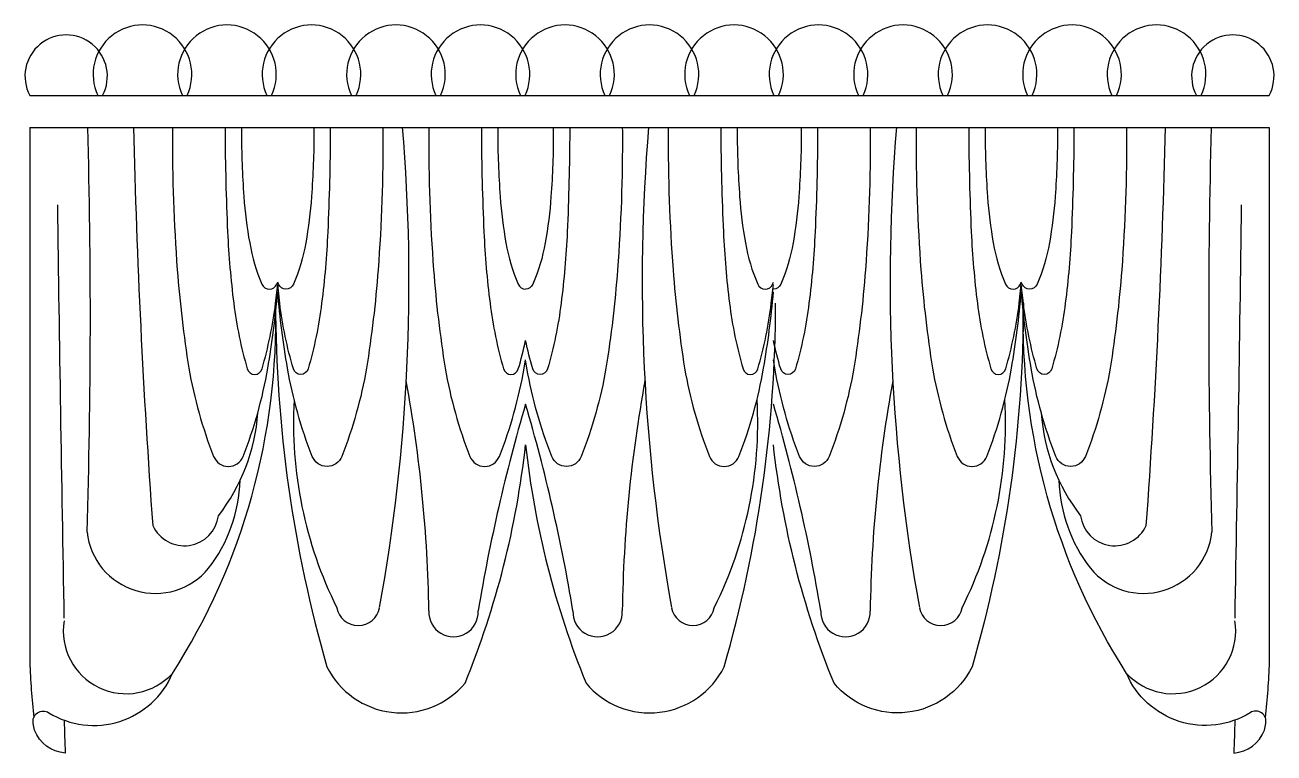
# Model space of a CAD drawing. Header units: metres. Extents: x 349 to 928, y 1944 to 2281.
import ezdxf

# ---------------------------------------------------------------- set-up
doc = ezdxf.new("R2010")
doc.units = ezdxf.units.M
for name, color, linetype in [('3', 3, 'Continuous'), ('4', 4, 'Continuous'), ('7', 7, 'Continuous')]:
    doc.layers.add(name, color=color, linetype=linetype)

msp = doc.modelspace()

# ---------------------------------------------------------------- linework, layer by layer
msp.add_arc((378.58, 2072.59), 70.27, 322.36, 358.23)
at = {"layer": '3'}
for points in [[(417.48, 2233.87), (417.48, 2231.98, 0.02), (419.69, 2167.9, 0.02), (425.06, 2122.27, 0.05), (436.55, 2081.44, 0.31), (443.37, 2076.83, 0.31), (450.19, 2081.44, 0.05), (461.67, 2122.27, 0.02), (466.22, 2157.62, 0.02)], [(441.85, 2233.87), (441.84, 2231.98, 0.01), (443.02, 2185.43, 0.02), (445.86, 2152.39, 0.04), (452.14, 2121.98, 0.33), (455.55, 2119.42, 0.33), (458.97, 2121.98, 0.04), (465.24, 2152.39), (466.22, 2161.12, 0.01)], [(449.46, 2233.87), (449.46, 2231.98, 0.02), (450.56, 2201.84, 0.03), (453.25, 2180.35, 0.06), (458.95, 2161.25, 0.3), (462.4, 2158.97, 0.3), (465.86, 2161.25), (466.22, 2162.12, 0.03)], [(482.98, 2233.87), (482.99, 2231.98, -0.02), (481.88, 2201.84, -0.03), (479.2, 2180.35, -0.06), (473.49, 2161.25, -0.3), (470.04, 2158.97, -0.3), (466.59, 2161.25), (466.22, 2162.12, -0.03)], [(490.6, 2233.87), (490.6, 2231.98, -0.01), (489.43, 2185.43, -0.02), (486.59, 2152.39, -0.04), (480.31, 2121.98, -0.33), (476.9, 2119.42, -0.33), (473.48, 2121.98, -0.04), (467.2, 2152.39), (466.22, 2161.12, -0.01)], [(514.97, 2233.87), (514.97, 2231.98, -0.02), (512.76, 2167.9, -0.02), (507.39, 2122.27, -0.05), (495.9, 2081.44, -0.31), (489.08, 2076.83, -0.31), (482.26, 2081.44, -0.05), (470.77, 2122.27, -0.02), (466.22, 2157.62, -0.02)], [(536.24, 2233.87), (536.24, 2231.98, 0.02), (538.45, 2167.9, 0.02), (543.82, 2122.27, 0.05), (555.31, 2081.44, 0.31), (562.13, 2076.83, 0.31), (568.95, 2081.44, 0.05), (580.44, 2122.27), (581.08, 2126.25, 0.02)], [(560.61, 2233.87), (560.61, 2231.98, 0.01), (561.78, 2185.43, 0.02), (564.62, 2152.39, 0.04), (570.9, 2121.98, 0.33), (574.31, 2119.42, 0.33), (577.73, 2121.98, 0.02), (581.08, 2135.12)], [(568.23, 2233.87), (568.22, 2231.98, 0.02), (569.33, 2201.84, 0.03), (572.01, 2180.35, 0.06), (577.71, 2161.25, 0.29), (581.08, 2158.97, 0.3)], [(625.92, 2233.87), (625.93, 2231.98, -0.02), (623.71, 2167.9, -0.02), (618.34, 2122.27, -0.05), (606.86, 2081.44, -0.31), (600.04, 2076.83, -0.31), (593.21, 2081.44, -0.05), (581.73, 2122.27), (581.08, 2126.25, -0.02)], [(601.56, 2233.87), (601.56, 2231.98, -0.01), (600.39, 2185.43, -0.02), (597.54, 2152.39, -0.04), (591.27, 2121.98, -0.33), (587.85, 2119.42, -0.33), (584.44, 2121.98, -0.02), (581.08, 2135.12)], [(593.94, 2233.87), (593.94, 2231.98, -0.02), (592.84, 2201.84, -0.03), (590.15, 2180.35, -0.06), (584.45, 2161.25, -0.29), (581.08, 2158.97, -0.3)], [(647.2, 2233.87), (647.2, 2231.98, 0.02), (649.41, 2167.9, 0.02), (654.78, 2122.27, 0.05), (666.27, 2081.44, 0.31), (673.09, 2076.83, 0.31), (679.91, 2081.44, 0.05), (691.39, 2122.27, 0.02), (695.94, 2157.62, 0.02)], [(671.57, 2233.87), (671.56, 2231.98, 0.01), (672.74, 2185.43, 0.02), (675.58, 2152.39, 0.04), (681.86, 2121.98, 0.33), (685.27, 2119.42, 0.33), (688.69, 2121.98, 0.04), (694.96, 2152.39), (695.94, 2161.12, 0.01)], [(679.18, 2233.87), (679.18, 2231.98, 0.02), (680.28, 2201.84, 0.03), (682.97, 2180.35, 0.06), (688.67, 2161.25, 0.3), (692.12, 2158.97, 0.3), (695.58, 2161.25), (695.94, 2162.12, 0.03)], [(740.78, 2233.87), (740.79, 2231.98, -0.02), (738.57, 2167.9, -0.02), (733.2, 2122.27, -0.05), (721.72, 2081.44, -0.31), (714.9, 2076.83, -0.31), (708.07, 2081.44, -0.05), (696.59, 2122.27), (695.94, 2126.25, -0.02)], [(708.8, 2233.87), (708.8, 2231.98, -0.02), (707.7, 2201.84, -0.03), (705.01, 2180.35, -0.06), (699.31, 2161.25, -0.29), (695.94, 2158.97, -0.3)], [(716.42, 2233.87), (716.42, 2231.98, -0.01), (715.25, 2185.43, -0.02), (712.4, 2152.39, -0.04), (706.13, 2121.98, -0.33), (702.71, 2119.42, -0.33), (699.3, 2121.98, -0.02), (695.94, 2135.12)], [(762.06, 2233.87), (762.06, 2231.98, 0.02), (764.27, 2167.9, 0.02), (769.64, 2122.27, 0.05), (781.13, 2081.44, 0.31), (787.95, 2076.83, 0.31), (794.77, 2081.44, 0.05), (806.25, 2122.27, 0.02), (810.8, 2157.62, 0.02)], [(786.43, 2233.87), (786.43, 2231.98, 0.01), (787.6, 2185.43, 0.02), (790.44, 2152.39, 0.04), (796.72, 2121.98, 0.33), (800.13, 2119.42, 0.33), (803.55, 2121.98, 0.04), (809.82, 2152.39), (810.8, 2161.12, 0.01)], [(794.04, 2233.87), (794.04, 2231.98, 0.02), (795.14, 2201.84, 0.03), (797.83, 2180.35, 0.06), (803.53, 2161.25, 0.3), (806.98, 2158.97, 0.3), (810.44, 2161.25), (810.8, 2162.12, 0.03)], [(859.55, 2233.87), (859.55, 2231.98, -0.02), (857.34, 2167.9, -0.02), (851.97, 2122.27, -0.05), (840.48, 2081.44, -0.31), (833.66, 2076.83, -0.31), (826.84, 2081.44, -0.05), (815.35, 2122.27, -0.02), (810.8, 2157.62, -0.02)], [(835.18, 2233.87), (835.18, 2231.98, -0.01), (834.01, 2185.43, -0.02), (831.17, 2152.39, -0.04), (824.89, 2121.98, -0.33), (821.48, 2119.42, -0.33), (818.06, 2121.98, -0.04), (811.78, 2152.39), (810.8, 2161.12, -0.01)], [(827.56, 2233.87), (827.57, 2231.98, -0.02), (826.46, 2201.84, -0.03), (823.78, 2180.35, -0.06), (818.07, 2161.25, -0.3), (814.62, 2158.97, -0.3), (811.17, 2161.25), (810.8, 2162.12, -0.03)]]:
    msp.add_lwpolyline(points, format="xyb", dxfattribs=at)
for centre, radius, start, end in [((-2864.87, 2146.04), 3244.29, 358.24, 1.55), ((4168.56, 2323.49), 3770.2, 181.36, 184.17), ((-321.39, 2162.91), 848.45, 349.72, 4.8), ((1483.56, 2162.91), 848.45, 175.2, 190.28), ((1598.42, 2162.91), 848.45, 175.2, 190.28), ((-2891.54, 2323.49), 3770.2, 355.83, 358.64), ((4141.9, 2146.04), 3244.29, 178.45, 181.76), ((38186.81, 2706.28), 37826.08, 180.77, 181.06), ((-36909.78, 2706.28), 37826.08, 358.94, 359.23), ((-109.76, 2000.13), 646.1, 0.87, 10.37), ((1271.93, 2000.13), 646.1, 169.63, 179.13), ((1386.79, 2000.13), 646.1, 169.63, 179.13), ((666.08, 2097.11), 192.57, 176.87, 206.42), ((496.09, 2097.11), 192.57, 333.58, 3.13), ((610.95, 2097.11), 192.57, 333.58, 3.13), ((368.26, 2108.38), 89.06, 322.38, 355.63), ((1365.96, 1875.31), 818, 163.64, 170.53), ((-203.79, 1875.31), 818, 9.47, 16.36), ((-88.93, 1875.31), 818, 9.47, 16.36), ((908.77, 2108.38), 89.06, 184.37, 217.62), ((898.44, 2072.59), 70.27, 181.77, 217.64), ((422.91, 2056.13), 16.03, 204.63, 352.41), ((854.12, 2056.13), 16.03, 187.59, 335.37), ((409.58, 2049.9), 31.88, 186.27, 320.65), ((867.45, 2049.9), 31.88, 219.35, 353.73), ((503.52, 2013.22), 10.06, 190.28, 349.72), ((547.69, 2009.37), 11.43, 177.34, 2.66), ((614.48, 2009.37), 11.43, 177.34, 2.66), ((658.64, 2013.22), 10.06, 190.28, 349.72), ((729.34, 2009.37), 11.43, 177.34, 2.66), ((773.5, 2013.22), 10.06, 190.28, 349.72), ((396.01, 2000.73), 29.15, 170.9, 317.42), ((881.02, 2000.73), 29.15, 222.58, 9.1)]:
    msp.add_arc(centre, radius, start, end, dxfattribs=at)
at = {"layer": '4'}
msp.add_line((351.36, 2248.64), (925.66, 2248.64), dxfattribs=at)
for points in [[(351.36, 2233.87), (351.36, 1986.2, 0.02), (353.22, 1960.58)], [(925.66, 2233.87), (925.66, 1986.2, -0.02), (923.8, 1960.58)], [(367.34, 1959.26, 0.01), (367.8, 1944.12, -0.3), (353.58, 1954.77, -0.01), (352.94, 1957.85, -0.66), (360.19, 1962.8, 0.46), (417.48, 1981.01, 0.15), (465.24, 2152.39, 0.07), (489.05, 1984.05, 0.54), (553.02, 1976.44, 0.07), (581.08, 2086.88, 0.07), (609.15, 1976.44, 0.54), (673.11, 1984.05, 0.07), (696.92, 2152.39)], [(909.69, 1959.26, -0.01), (909.23, 1944.12, 0.3), (923.44, 1954.77, 0.01), (924.08, 1957.85, 0.66), (916.84, 1962.8, -0.46), (859.55, 1981.01, -0.15), (811.78, 2152.39, -0.07), (787.97, 1984.05, -0.54), (724.01, 1976.44, -0.07), (695.94, 2086.88)]]:
    msp.add_lwpolyline(points, format="xyb", dxfattribs=at)
at = {"layer": '7'}
msp.add_line((351.36, 2233.87), (925.66, 2233.87), dxfattribs=at)
for centre, radius, start, end in [((403.57, 2258.41), 22.86, 334.69, 205.31), ((442.73, 2258.41), 22.86, 334.69, 205.31), ((481.89, 2258.41), 22.86, 334.69, 205.31), ((521.04, 2258.41), 22.86, 334.69, 205.31), ((560.2, 2258.41), 22.86, 334.69, 205.31), ((599.36, 2258.41), 22.86, 334.69, 205.31), ((638.51, 2258.41), 22.86, 334.69, 205.31), ((677.67, 2258.41), 22.86, 334.69, 205.31), ((716.83, 2258.41), 22.86, 334.69, 205.31), ((755.98, 2258.41), 22.86, 334.69, 205.31), ((795.14, 2258.41), 22.86, 334.69, 205.31), ((834.3, 2258.41), 22.86, 334.69, 205.31), ((873.45, 2258.41), 22.86, 334.69, 205.31), ((368.22, 2257.59), 19.09, 332.03, 207.97), ((908.8, 2257.59), 19.09, 332.03, 207.97)]:
    msp.add_arc(centre, radius, start, end, dxfattribs=at)

doc.saveas('drawing.dxf')
